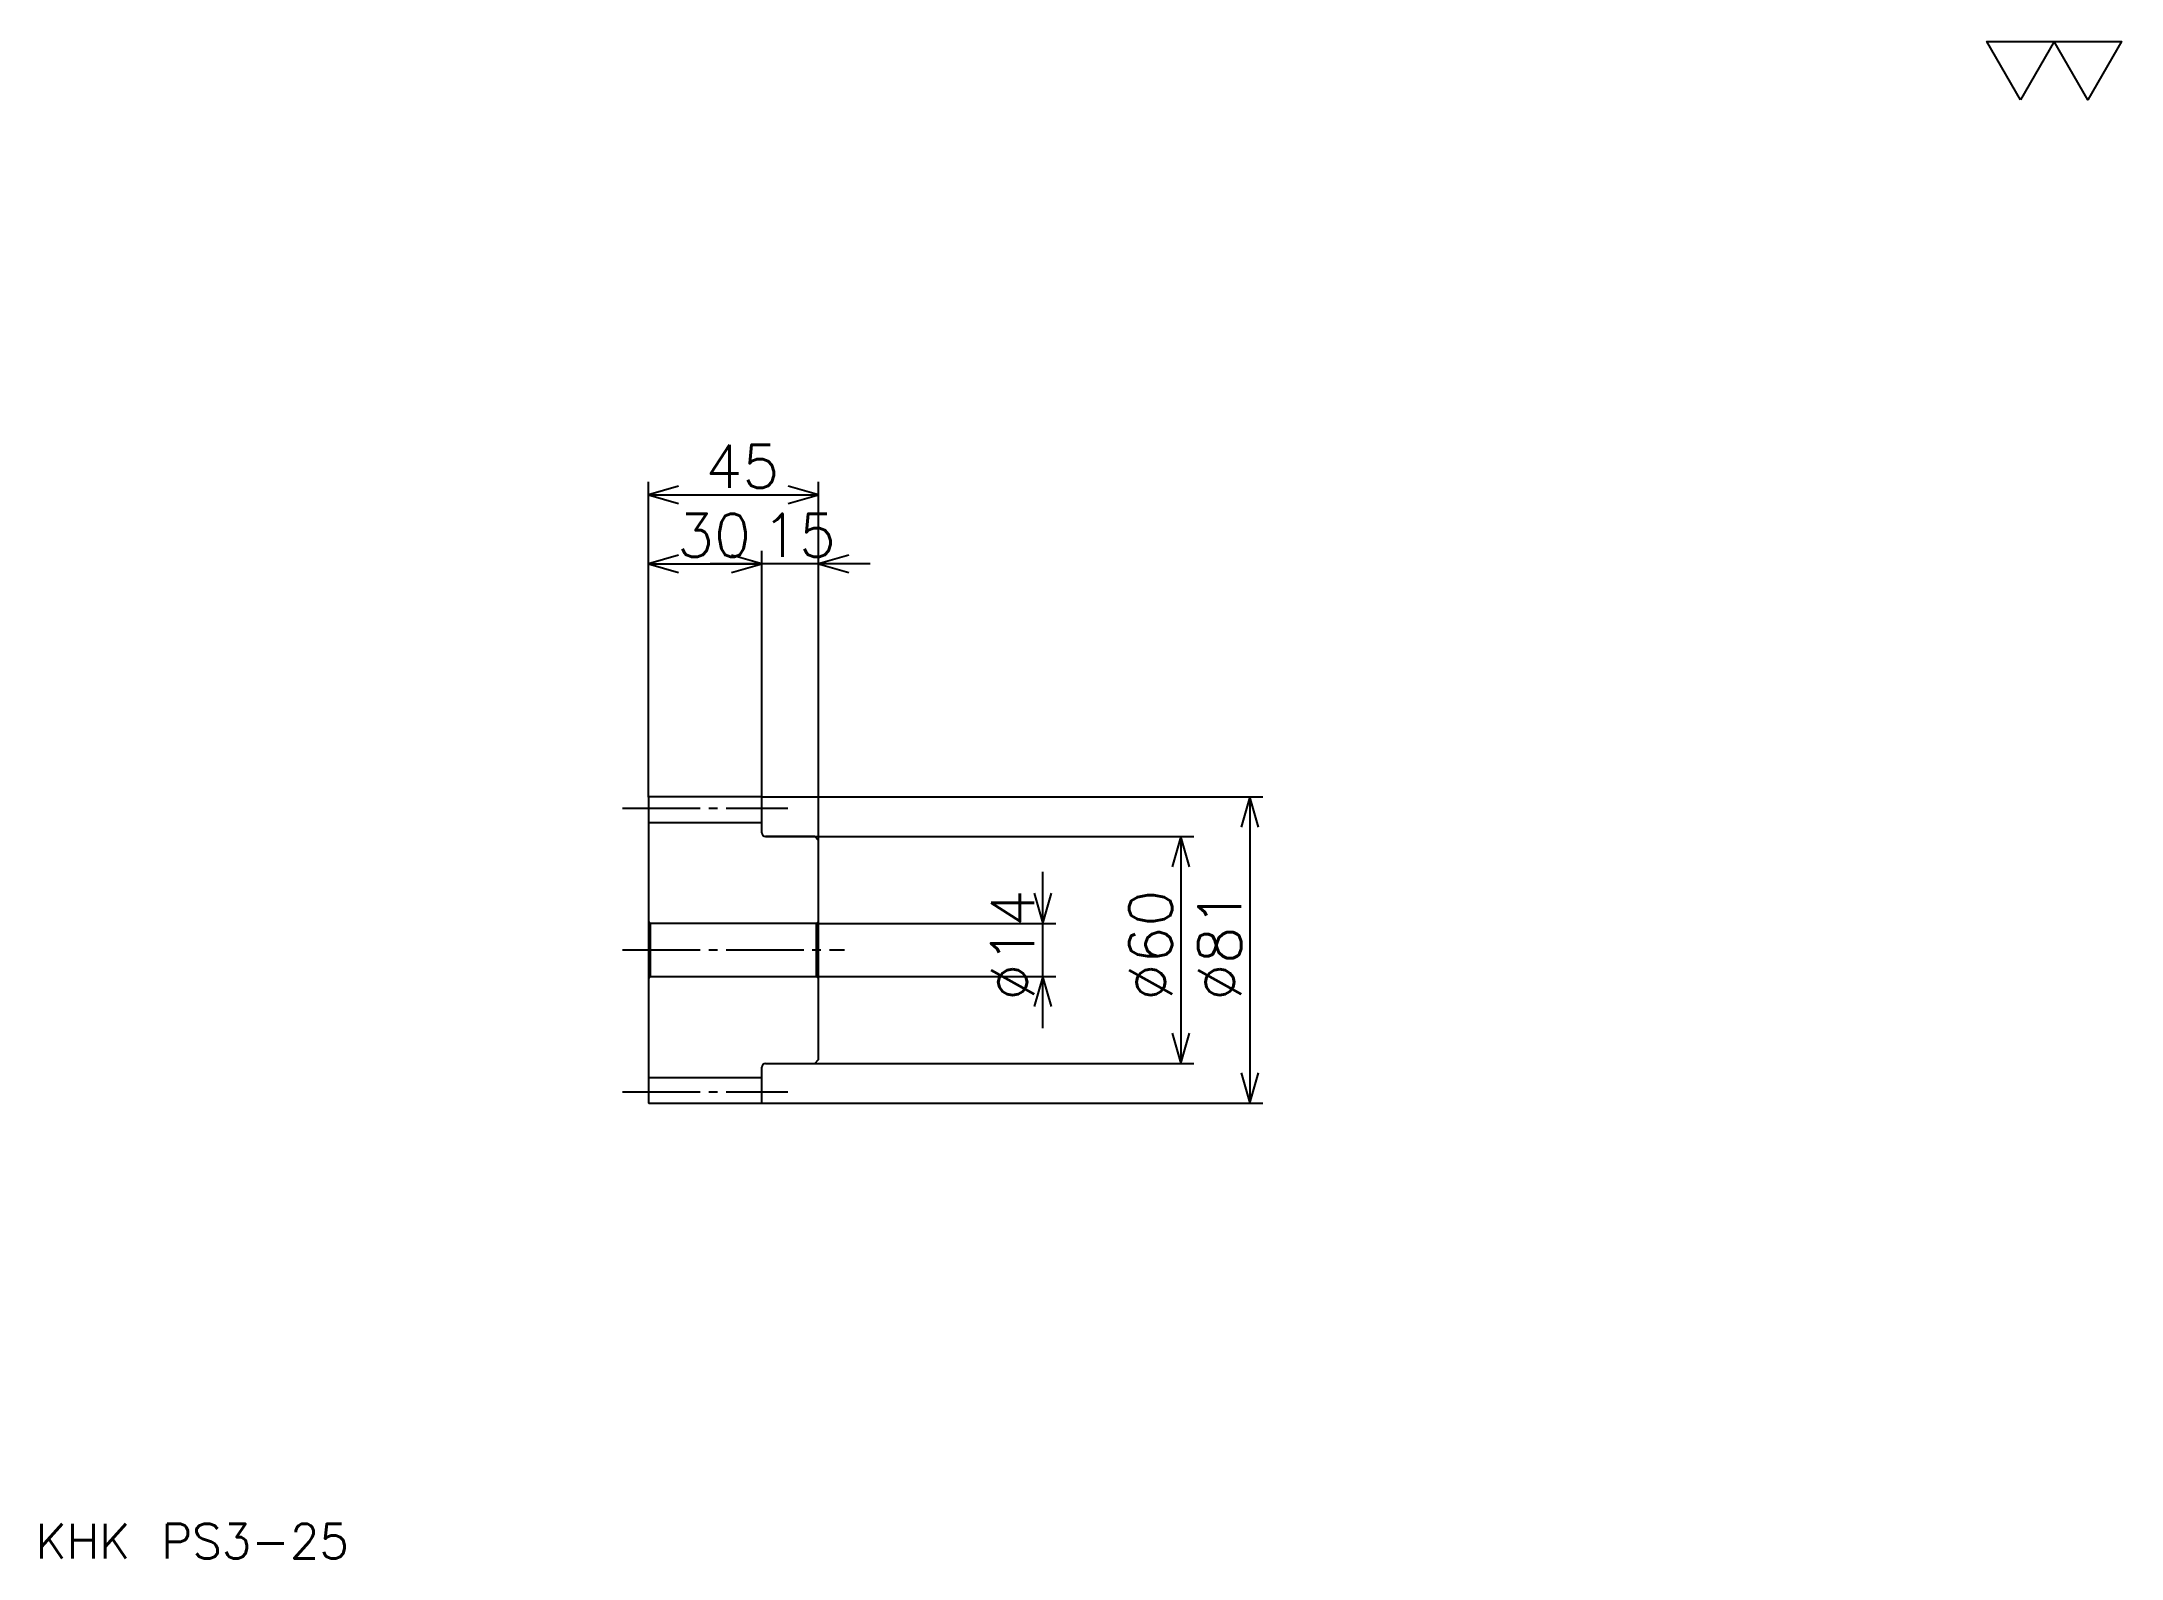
# Model space of a CAD drawing. Extents: x 24 to 575, y 25 to 426.
import ezdxf

# ---------------------------------------------------------------- set-up
doc = ezdxf.new("R2010")
doc.units = 0
doc.linetypes.add('DASHDOT', pattern=[27.391305, 20.543478, -2.282609, 2.282609, -2.282609])
doc.layers.get('0').update_dxf_attribs({"linetype": 'CONTINUOUS'})
doc.layers.add('DASHDOT', color=6, linetype='DASHDOT')
doc.styles.add('KANJI', font='TXT', dxfattribs={"bigfont": 'BIGFONT'})

msp = doc.modelspace()

# ---------------------------------------------------------------- linework, layer by layer
at = {"color": 5}
for p, q in [((184.891312, 226.532608), (184.891312, 309.847839)), ((229.891312, 226.532608), (229.891312, 309.847839)), ((184.891312, 306.42392), (229.891312, 306.42392)), ((214.891312, 226.532608), (214.891312, 291.586945)), ((184.891312, 288.163025), (214.891312, 288.163025)), ((243.58696, 288.163025), (201.195663, 288.163025)), ((184.891312, 226.432617), (184.891312, 226.532608)), ((214.791306, 226.532608), (229.891312, 226.532608)), ((214.891312, 226.432617), (214.891312, 226.532608)), ((229.891312, 226.532608), (347.445679, 226.532608)), ((229.891312, 215.032608), (229.891312, 226.532608)), ((344.021729, 226.532608), (344.021729, 145.532608)), ((215.891312, 216.032608), (229.891312, 216.032608)), ((229.891312, 216.032608), (329.184814, 216.032608)), ((325.760864, 216.032608), (325.760864, 156.032608)), ((289.239136, 165.33696), (289.239136, 206.728256)), ((229.891312, 193.032608), (292.663055, 193.032608)), ((229.891312, 179.032608), (292.663055, 179.032608)), ((215.891312, 156.032608), (229.891312, 156.032608)), ((229.891312, 156.032608), (329.184814, 156.032608)), ((214.791306, 145.532608), (229.891312, 145.532608)), ((229.891312, 145.532608), (347.445679, 145.532608))]:
    msp.add_line(p, q, dxfattribs=at)
at = {"color": 4}
for p, q in [((184.891312, 219.782608), (214.891312, 219.782608)), ((185.391312, 193.032608), (185.391312, 179.032608)), ((229.391312, 193.032608), (229.891312, 193.532608)), ((229.391312, 179.032608), (229.891312, 178.532608)), ((184.891312, 152.282608), (214.891312, 152.282608))]:
    msp.add_line(p, q, dxfattribs=at)
at = {"color": 7}
msp.add_lwpolyline([(547.826111, 410.869568), (538.92395, 426.299988), (574.532654, 426.299988), (565.630432, 410.869568), (556.728271, 426.299988), (547.826111, 410.869568)], dxfattribs=at)
at = {"color": 5}
for points in [[(192.880447, 308.706512), (184.891312, 306.42392), (192.880447, 304.141296)], [(221.902176, 304.141296), (229.891312, 306.42392), (221.902176, 308.706512)], [(192.880447, 290.445648), (184.891312, 288.163025), (192.880447, 285.880432)], [(206.902176, 285.880432), (214.891312, 288.163025), (206.902176, 290.445648)], [(206.902176, 285.880432), (214.891312, 288.163025), (206.902176, 290.445648)], [(237.880447, 290.445648), (229.891312, 288.163025), (237.880447, 285.880432)], [(346.304352, 218.543472), (344.021729, 226.532608), (341.739136, 218.543472)], [(328.043488, 208.043472), (325.760864, 216.032608), (323.478271, 208.043472)], [(286.956543, 201.021744), (289.239136, 193.032608), (291.521729, 201.021744)], [(291.521729, 171.043472), (289.239136, 179.032608), (286.956543, 171.043472)], [(323.478271, 164.021744), (325.760864, 156.032608), (328.043488, 164.021744)], [(341.739136, 153.521744), (344.021729, 145.532608), (346.304352, 153.521744)]]:
    msp.add_lwpolyline(points, dxfattribs=at)
at = {"color": 4}
for points in [[(214.891312, 217.032608), (214.891312, 226.432617), (214.791306, 226.532608), (184.991318, 226.532608), (184.891312, 226.432617), (184.891312, 178.532608)], [(215.891312, 156.032608), (228.891312, 156.032608), (229.891312, 157.032608), (229.891312, 215.032608), (228.891312, 216.032608), (215.891312, 216.032608)], [(184.891312, 178.532608), (185.391312, 179.032608), (229.391312, 179.032608), (229.391312, 193.032608), (185.391312, 193.032608), (184.891312, 193.532608)], [(184.891312, 178.532608), (184.891312, 145.632599), (184.991318, 145.532608), (214.791306, 145.532608), (214.891312, 145.632599), (214.891312, 155.032608)]]:
    msp.add_lwpolyline(points, dxfattribs=at)
for centre, start, end in [((215.891312, 217.032608), 180, 270), ((215.891312, 155.032608), 90, 180)]:
    msp.add_arc(centre, 1, start, end, dxfattribs=at)
at = {"layer": 'DASHDOT', "color": 7}
for p, q in [((178.043488, 223.532608), (221.739136, 223.532608)), ((178.043488, 186.032608), (236.739136, 186.032608)), ((178.043488, 148.532608), (221.739136, 148.532608))]:
    msp.add_line(p, q, dxfattribs=at)

# ---------------------------------------------------------------- texts
at = {"color": 7, "style": 'KANJI'}
for s, height, p in [('45', 11.413043, (199.972839, 308.25)), ('30', 11.413043, (192.472839, 289.989136)), ('15', 11.413043, (214.972839, 289.989136)), ('KHK PS3-25', 9.130435, (22.826086, 25.108696))]:
    msp.add_text(s, height=height, dxfattribs=at).set_placement(p)
for s, p in [('%%c14', (286.956543, 172.622284)), ('%%c60', (323.478271, 172.622284)), ('%%c81', (341.739136, 172.622284))]:
    msp.add_text(s, height=11.413043, rotation=90, dxfattribs=at).set_placement(p)

doc.saveas('drawing.dxf')
